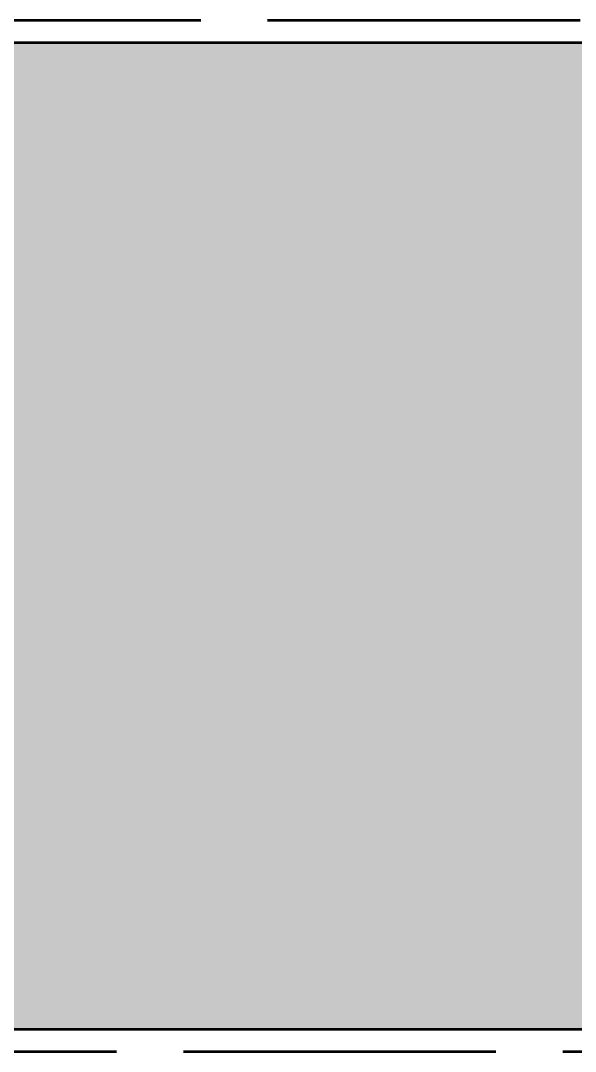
# Model space of a CAD drawing. Header units: millimetres. Extents: x 71 to 41929, y 71 to 131329.
# Drawn here: x 16954 to 17831, y 85182 to 86812 of the extents above; entities that cross this region are included whole.
import ezdxf

# ---------------------------------------------------------------- set-up
doc = ezdxf.new("R2010")
doc.units = ezdxf.units.MM
doc.linetypes.add('DASH_494_106', pattern=[599.722222, 493.888889, -105.833333])
for name, color, linetype in [('GEOFAB', 5, 'Continuous'), ('MODULE_ART', 7, 'Continuous'), ('TANK', 7, 'Continuous')]:
    doc.layers.add(name, color=color, linetype=linetype)

# ---------------------------------------------------------------- blocks, each defined once
blk = doc.blocks.new('atlancube_face')
at = {"true_color": 0x000000}
blk.add_solid([(-1.8, -1.8), (1151.8, -1.8), (-1.8, 781.8), (1151.8, 781.8)], dxfattribs=at)

msp = doc.modelspace()

# ---------------------------------------------------------------- linework, layer by layer
at = {"layer": 'GEOFAB', "color": 5, "linetype": 'DASH_494_106', "lineweight": 53}
msp.add_lwpolyline([(15412.4, 85181.7), (30432.9, 85181.7), (30432.9, 86812.2), (15412.4, 86812.2)], close=True, dxfattribs=at)
at = {"layer": 'TANK', "lineweight": 53}
msp.add_lwpolyline([(15447.6, 85216.9), (30397.6, 85216.9), (30397.6, 86776.9), (15447.6, 86776.9)], close=True, dxfattribs=at)

# ---------------------------------------------------------------- block references
at = {"layer": 'MODULE_ART'}
for p in [(16597.6, 85996.9), (17747.6, 85996.9), (16597.6, 85216.9), (17747.6, 85216.9)]:
    msp.add_blockref('atlancube_face', p, dxfattribs=at)

doc.saveas('drawing.dxf')
